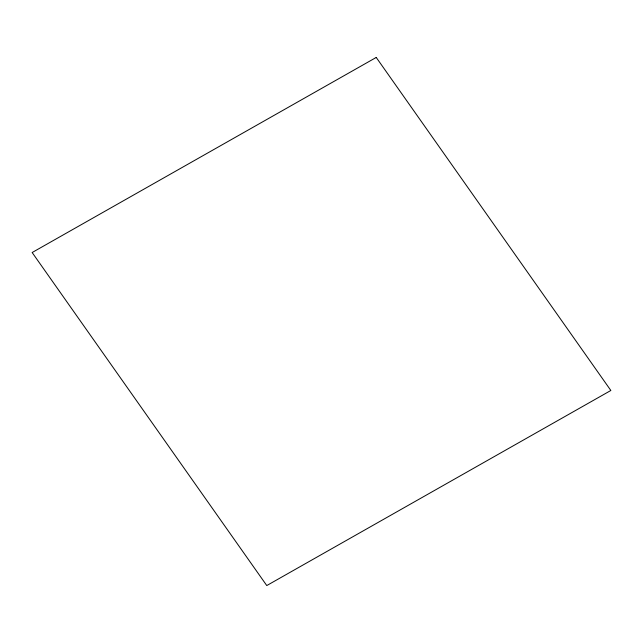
<?xml version="1.0" encoding="UTF-8"?>
<svg xmlns="http://www.w3.org/2000/svg" width="643" height="643" viewBox="0 0 643 643"><rect width="100%" height="100%" fill="white"/><g stroke="black" fill="none" stroke-linecap="round" stroke-linejoin="round"><path stroke-width="0.96" d="M376.227 57.444L32.15 252.522L266.773 585.556L610.85 390.478L376.227 57.444"/></g></svg>
